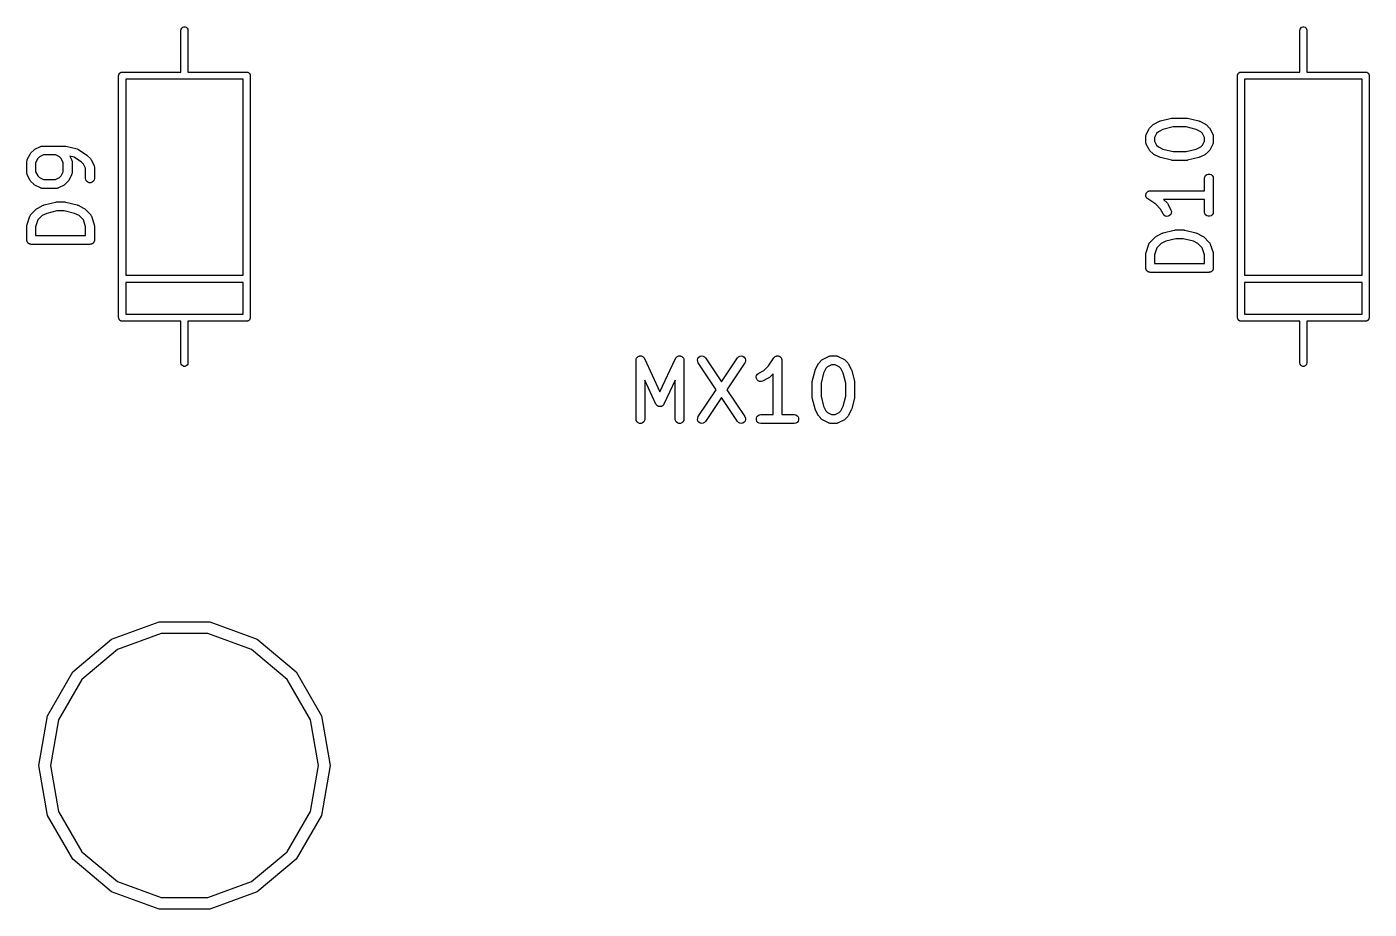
# Model space of a CAD drawing. Extents: x 35 to 250, y -99 to -35.
# Drawn here: x 197.34 to 220.19, y -50.07 to -35.05 of the extents above; entities that cross this region are included whole.
import ezdxf

# ---------------------------------------------------------------- set-up
doc = ezdxf.new("R2010")
doc.units = 0
doc.header["$MEASUREMENT"] = 0
doc.layers.add('BLACK', color=7, linetype='CONTINUOUS')

msp = doc.modelspace()

# ---------------------------------------------------------------- linework, layer by layer
at = {"layer": 'Black'}
for p, q in [((199.965, -35.1112), (199.969, -35.0907)), ((199.965, -35.8212), (199.965, -35.1112)), ((199.969, -35.0907), (199.979, -35.0727)), ((199.979, -35.0727), (199.995, -35.0593)), ((199.995, -35.0593), (200.015, -35.0522)), ((200.015, -35.0522), (200.035, -35.0522)), ((200.035, -35.0522), (200.055, -35.0593)), ((200.055, -35.0593), (200.071, -35.0727)), ((200.071, -35.0727), (200.081, -35.0907)), ((200.081, -35.0907), (200.085, -35.1112)), ((200.085, -35.1112), (200.085, -35.8212)), ((219.015, -35.1112), (219.019, -35.0907)), ((219.015, -35.8212), (219.015, -35.1112)), ((219.019, -35.0907), (219.029, -35.0727)), ((219.029, -35.0727), (219.045, -35.0593)), ((219.045, -35.0593), (219.065, -35.0522)), ((219.065, -35.0522), (219.085, -35.0522)), ((219.085, -35.0522), (219.105, -35.0593)), ((219.105, -35.0593), (219.121, -35.0727)), ((219.121, -35.0727), (219.131, -35.0907)), ((219.131, -35.0907), (219.135, -35.1112)), ((219.135, -35.1112), (219.135, -35.8212)), ((198.905, -35.8813), (198.906, -35.8761)), ((198.906, -35.8708), (198.908, -35.8659)), ((198.906, -35.8761), (198.906, -35.8708)), ((198.908, -35.8659), (198.909, -35.8607)), ((198.909, -35.8607), (198.911, -35.8562)), ((198.911, -35.8562), (198.913, -35.8513)), ((198.913, -35.8513), (198.916, -35.8472)), ((198.916, -35.8472), (198.919, -35.8427)), ((198.919, -35.8427), (198.923, -35.8393)), ((198.923, -35.8393), (198.926, -35.8353)), ((198.926, -35.8353), (198.931, -35.8327)), ((198.931, -35.8327), (198.935, -35.8293)), ((198.935, -35.8293), (198.94, -35.8275)), ((198.94, -35.8275), (198.944, -35.8249)), ((198.944, -35.8249), (198.95, -35.824)), ((198.95, -35.824), (198.955, -35.8222)), ((198.955, -35.8222), (198.96, -35.8222)), ((198.96, -35.8222), (198.965, -35.8212)), ((198.965, -35.8212), (199.965, -35.8212)), ((200.085, -35.8212), (201.085, -35.8212)), ((201.085, -35.8212), (201.09, -35.8222)), ((201.09, -35.8222), (201.095, -35.8222)), ((201.095, -35.8222), (201.1, -35.824)), ((201.1, -35.824), (201.106, -35.8249)), ((201.106, -35.8249), (201.11, -35.8275)), ((201.11, -35.8275), (201.115, -35.8293)), ((201.115, -35.8293), (201.119, -35.8327)), ((201.119, -35.8327), (201.124, -35.8353)), ((201.124, -35.8353), (201.127, -35.8393)), ((201.127, -35.8393), (201.131, -35.8427)), ((201.131, -35.8427), (201.134, -35.8472)), ((201.134, -35.8472), (201.137, -35.8513)), ((201.137, -35.8513), (201.139, -35.8562)), ((201.139, -35.8562), (201.141, -35.8607)), ((201.141, -35.8607), (201.142, -35.8659)), ((201.142, -35.8659), (201.144, -35.8708)), ((201.144, -35.8708), (201.144, -35.8761)), ((201.144, -35.8761), (201.145, -35.8813)), ((217.955, -35.8813), (217.956, -35.8761)), ((217.956, -35.8708), (217.958, -35.8659)), ((217.956, -35.8761), (217.956, -35.8708)), ((217.958, -35.8659), (217.959, -35.8607)), ((217.959, -35.8607), (217.961, -35.8562)), ((217.961, -35.8562), (217.963, -35.8513)), ((217.963, -35.8513), (217.966, -35.8472)), ((217.966, -35.8472), (217.969, -35.8427)), ((217.969, -35.8427), (217.973, -35.8393)), ((217.973, -35.8393), (217.976, -35.8353)), ((217.976, -35.8353), (217.981, -35.8327)), ((217.981, -35.8327), (217.985, -35.8293)), ((217.985, -35.8293), (217.99, -35.8275)), ((217.99, -35.8275), (217.994, -35.8249)), ((217.994, -35.8249), (218, -35.824)), ((218, -35.824), (218.005, -35.8222)), ((218.005, -35.8222), (218.01, -35.8222)), ((218.01, -35.8222), (218.015, -35.8212)), ((218.015, -35.8212), (219.015, -35.8212)), ((219.135, -35.8212), (220.135, -35.8212)), ((220.135, -35.8212), (220.14, -35.8222)), ((220.14, -35.8222), (220.145, -35.8222)), ((220.145, -35.8222), (220.15, -35.824)), ((220.15, -35.824), (220.156, -35.8249)), ((220.156, -35.8249), (220.16, -35.8275)), ((220.16, -35.8275), (220.165, -35.8293)), ((220.165, -35.8293), (220.169, -35.8327)), ((220.169, -35.8327), (220.174, -35.8353)), ((220.174, -35.8353), (220.177, -35.8393)), ((220.177, -35.8393), (220.181, -35.8427)), ((220.181, -35.8427), (220.184, -35.8472)), ((220.184, -35.8472), (220.187, -35.8513)), ((220.187, -35.8513), (220.189, -35.8562)), ((220.189, -35.8562), (220.191, -35.8607)), ((220.191, -35.8607), (220.192, -35.8659)), ((220.192, -35.8659), (220.194, -35.8708)), ((220.194, -35.8708), (220.194, -35.8761)), ((220.194, -35.8761), (220.195, -35.8813)), ((198.905, -40.0012), (198.905, -35.8813)), ((199.025, -35.9412), (199.025, -39.2812)), ((201.025, -35.9412), (199.025, -35.9412)), ((201.025, -39.2812), (201.025, -35.9412)), ((201.145, -35.8813), (201.145, -40.0012)), ((217.955, -40.0012), (217.955, -35.8813)), ((218.075, -35.9412), (218.075, -39.2812)), ((220.075, -35.9412), (218.075, -35.9412)), ((220.075, -39.2812), (220.075, -35.9412)), ((220.195, -35.8813), (220.195, -40.0012)), ((216.4, -36.8839), (216.448, -36.7887)), ((216.448, -36.7887), (216.455, -36.779)), ((216.455, -36.779), (216.462, -36.7692)), ((216.462, -36.7692), (216.51, -36.7216)), ((216.51, -36.7216), (216.519, -36.7147)), ((216.519, -36.7147), (216.529, -36.7075)), ((216.529, -36.7075), (216.624, -36.6599)), ((216.624, -36.6599), (216.632, -36.6575)), ((216.632, -36.6575), (216.64, -36.6542)), ((216.64, -36.6542), (216.83, -36.6066)), ((216.858, -36.7543), (216.684, -36.7977)), ((216.83, -36.6066), (216.839, -36.6059)), ((216.839, -36.6059), (216.848, -36.6043)), ((216.848, -36.6043), (217.086, -36.6043)), ((217.077, -36.7543), (216.858, -36.7543)), ((217.251, -36.7977), (217.077, -36.7543)), ((217.086, -36.6043), (217.095, -36.6059)), ((217.095, -36.6059), (217.105, -36.6066)), ((217.105, -36.6066), (217.295, -36.6542)), ((217.295, -36.6542), (217.303, -36.6575)), ((217.303, -36.6575), (217.31, -36.6599)), ((217.31, -36.6599), (217.406, -36.7075)), ((217.406, -36.7075), (217.415, -36.7147)), ((217.415, -36.7147), (217.425, -36.7216)), ((217.425, -36.7216), (217.473, -36.7692)), ((217.473, -36.7692), (217.48, -36.779)), ((217.48, -36.779), (217.487, -36.7887)), ((217.487, -36.7887), (217.534, -36.8839)), ((216.392, -36.9174), (216.393, -36.9132)), ((216.392, -37.0127), (216.392, -36.9174)), ((216.393, -37.0169), (216.392, -37.0127)), ((216.393, -36.9089), (216.395, -36.9004)), ((216.393, -36.9132), (216.393, -36.9089)), ((216.393, -37.0213), (216.393, -37.0169)), ((216.395, -37.0297), (216.393, -37.0213)), ((216.395, -36.9004), (216.397, -36.8918)), ((216.397, -36.8918), (216.399, -36.888)), ((216.399, -36.888), (216.4, -36.8839)), ((216.577, -36.8666), (216.542, -36.9351)), ((216.542, -36.9351), (216.542, -36.995)), ((216.542, -36.995), (216.577, -37.0635)), ((216.607, -36.8362), (216.577, -36.8666)), ((216.684, -36.7977), (216.607, -36.8362)), ((217.328, -36.8362), (217.251, -36.7977)), ((217.358, -36.8666), (217.328, -36.8362)), ((217.392, -36.9351), (217.358, -36.8666)), ((217.358, -37.0635), (217.392, -36.995)), ((217.392, -36.995), (217.392, -36.9351)), ((217.534, -36.8839), (217.536, -36.888)), ((217.536, -36.888), (217.538, -36.8918)), ((217.538, -36.8918), (217.539, -36.9004)), ((217.539, -36.9004), (217.542, -36.9089)), ((217.542, -37.0213), (217.539, -37.0297)), ((217.542, -36.9089), (217.542, -36.9132)), ((217.542, -36.9132), (217.542, -36.9174)), ((217.542, -36.9174), (217.542, -37.0127)), ((217.542, -37.0127), (217.542, -37.0169)), ((217.542, -37.0169), (217.542, -37.0213)), ((197.35, -37.3125), (197.398, -37.2172)), ((197.398, -37.2172), (197.405, -37.2076)), ((197.405, -37.2076), (197.412, -37.1977)), ((197.412, -37.1977), (197.46, -37.1501)), ((197.46, -37.1501), (197.469, -37.1432)), ((197.469, -37.1432), (197.479, -37.1361)), ((197.479, -37.1361), (197.574, -37.0885)), ((197.626, -37.2305), (197.557, -37.2648)), ((197.574, -37.0885), (197.578, -37.0872)), ((197.578, -37.0872), (197.582, -37.0851)), ((197.582, -37.0851), (197.591, -37.0835)), ((197.591, -37.0835), (197.599, -37.081)), ((197.599, -37.081), (197.604, -37.0813)), ((197.604, -37.0813), (197.608, -37.0805)), ((197.608, -37.0805), (197.989, -37.0805)), ((197.828, -37.2305), (197.626, -37.2305)), ((197.897, -37.2648), (197.828, -37.2305)), ((197.989, -37.0805), (197.998, -37.0821)), ((197.998, -37.0821), (198.007, -37.0828)), ((198.007, -37.0828), (198.197, -37.1304)), ((198.197, -37.1304), (198.209, -37.1356)), ((198.209, -37.1356), (198.221, -37.1407)), ((198.221, -37.1407), (198.364, -37.236)), ((198.364, -37.236), (198.369, -37.2411)), ((198.369, -37.2411), (198.375, -37.2454)), ((198.375, -37.2454), (198.423, -37.293)), ((216.397, -37.0383), (216.395, -37.0297)), ((216.399, -37.0421), (216.397, -37.0383)), ((216.4, -37.0462), (216.399, -37.0421)), ((216.448, -37.1415), (216.4, -37.0462)), ((216.455, -37.1511), (216.448, -37.1415)), ((216.462, -37.1609), (216.455, -37.1511)), ((216.51, -37.2086), (216.462, -37.1609)), ((216.519, -37.2155), (216.51, -37.2086)), ((216.529, -37.2226), (216.519, -37.2155)), ((216.624, -37.2702), (216.529, -37.2226)), ((216.577, -37.0635), (216.607, -37.0939)), ((216.607, -37.0939), (216.684, -37.1324)), ((216.684, -37.1324), (216.858, -37.1758)), ((216.858, -37.1758), (217.077, -37.1758)), ((217.077, -37.1758), (217.251, -37.1324)), ((217.251, -37.1324), (217.328, -37.0939)), ((217.406, -37.2226), (217.31, -37.2702)), ((217.328, -37.0939), (217.358, -37.0635)), ((217.415, -37.2155), (217.406, -37.2226)), ((217.425, -37.2086), (217.415, -37.2155)), ((217.473, -37.1609), (217.425, -37.2086)), ((217.48, -37.1511), (217.473, -37.1609)), ((217.487, -37.1415), (217.48, -37.1511)), ((217.534, -37.0462), (217.487, -37.1415)), ((217.536, -37.0421), (217.534, -37.0462)), ((217.538, -37.0383), (217.536, -37.0421)), ((217.539, -37.0297), (217.538, -37.0383)), ((197.342, -37.346), (197.343, -37.3418)), ((197.342, -37.5365), (197.342, -37.346)), ((197.343, -37.3374), (197.345, -37.329)), ((197.343, -37.3418), (197.343, -37.3374)), ((197.345, -37.329), (197.347, -37.3204)), ((197.347, -37.3204), (197.349, -37.3166)), ((197.349, -37.3166), (197.35, -37.3125)), ((197.527, -37.2952), (197.492, -37.3637)), ((197.492, -37.3637), (197.492, -37.5188)), ((197.557, -37.2648), (197.527, -37.2952)), ((197.927, -37.2952), (197.897, -37.2648)), ((197.961, -37.3637), (197.927, -37.2952)), ((197.961, -37.5188), (197.961, -37.3637)), ((198.148, -37.2728), (198.074, -37.2542)), ((198.074, -37.2542), (198.104, -37.3125)), ((198.104, -37.3125), (198.105, -37.3166)), ((198.105, -37.3166), (198.107, -37.3204)), ((198.107, -37.3204), (198.108, -37.329)), ((198.108, -37.329), (198.111, -37.3374)), ((198.111, -37.3374), (198.111, -37.3418)), ((198.111, -37.3418), (198.111, -37.346)), ((198.111, -37.346), (198.111, -37.5365)), ((198.274, -37.3567), (198.148, -37.2728)), ((198.308, -37.3904), (198.274, -37.3567)), ((198.342, -37.459), (198.308, -37.3904)), ((198.342, -37.6317), (198.342, -37.459)), ((198.423, -37.293), (198.43, -37.3028)), ((198.43, -37.3028), (198.437, -37.3125)), ((198.437, -37.3125), (198.484, -37.4077)), ((198.484, -37.4077), (198.486, -37.4119)), ((198.486, -37.4119), (198.488, -37.4156)), ((198.488, -37.4156), (198.489, -37.4243)), ((198.489, -37.4243), (198.492, -37.4327)), ((198.492, -37.4327), (198.492, -37.437)), ((198.492, -37.437), (198.492, -37.4412)), ((198.492, -37.4412), (198.492, -37.6317)), ((216.632, -37.2726), (216.624, -37.2702)), ((216.64, -37.2759), (216.632, -37.2726)), ((216.83, -37.3235), (216.64, -37.2759)), ((216.839, -37.3242), (216.83, -37.3235)), ((216.848, -37.3258), (216.839, -37.3242)), ((217.086, -37.3258), (216.848, -37.3258)), ((217.095, -37.3242), (217.086, -37.3258)), ((217.105, -37.3235), (217.095, -37.3242)), ((217.295, -37.2759), (217.105, -37.3235)), ((217.303, -37.2726), (217.295, -37.2759)), ((217.31, -37.2702), (217.303, -37.2726)), ((197.343, -37.5407), (197.342, -37.5365)), ((197.343, -37.5451), (197.343, -37.5407)), ((197.345, -37.5535), (197.343, -37.5451)), ((197.347, -37.5621), (197.345, -37.5535)), ((197.349, -37.5659), (197.347, -37.5621)), ((197.35, -37.57), (197.349, -37.5659)), ((197.398, -37.6653), (197.35, -37.57)), ((197.405, -37.6749), (197.398, -37.6653)), ((197.412, -37.6848), (197.405, -37.6749)), ((197.46, -37.7324), (197.412, -37.6848)), ((197.492, -37.5188), (197.527, -37.5873)), ((197.527, -37.5873), (197.557, -37.6177)), ((197.557, -37.6177), (197.626, -37.652)), ((197.626, -37.652), (197.828, -37.652)), ((197.828, -37.652), (197.897, -37.6177)), ((197.897, -37.6177), (197.927, -37.5873)), ((197.927, -37.5873), (197.961, -37.5188)), ((198.042, -37.6848), (197.994, -37.7324)), ((198.049, -37.6749), (198.042, -37.6848)), ((198.056, -37.6653), (198.049, -37.6749)), ((198.104, -37.57), (198.056, -37.6653)), ((198.105, -37.5659), (198.104, -37.57)), ((198.107, -37.5621), (198.105, -37.5659)), ((198.108, -37.5535), (198.107, -37.5621)), ((198.111, -37.5451), (198.108, -37.5535)), ((198.111, -37.5365), (198.111, -37.5407)), ((198.111, -37.5407), (198.111, -37.5451)), ((198.347, -37.6574), (198.342, -37.6317)), ((198.36, -37.6799), (198.347, -37.6574)), ((198.38, -37.6967), (198.36, -37.6799)), ((198.404, -37.7056), (198.38, -37.6967)), ((198.43, -37.7056), (198.404, -37.7056)), ((198.455, -37.6967), (198.43, -37.7056)), ((198.475, -37.6799), (198.455, -37.6967)), ((198.488, -37.6574), (198.475, -37.6799)), ((198.492, -37.6317), (198.488, -37.6574)), ((217.392, -37.6317), (217.397, -37.6061)), ((217.392, -37.8424), (217.392, -37.6317)), ((217.397, -37.6061), (217.41, -37.5835)), ((217.41, -37.5835), (217.43, -37.5668)), ((217.43, -37.5668), (217.454, -37.5579)), ((217.454, -37.5579), (217.48, -37.5579)), ((217.48, -37.5579), (217.505, -37.5668)), ((217.505, -37.5668), (217.525, -37.5835)), ((217.525, -37.5835), (217.538, -37.6061)), ((217.538, -37.6061), (217.542, -37.6317)), ((217.542, -37.6317), (217.542, -38.2032)), ((197.469, -37.7393), (197.46, -37.7324)), ((197.479, -37.7464), (197.469, -37.7393)), ((197.574, -37.794), (197.479, -37.7464)), ((197.578, -37.7953), (197.574, -37.794)), ((197.582, -37.7974), (197.578, -37.7953)), ((197.591, -37.799), (197.582, -37.7974)), ((197.599, -37.8015), (197.591, -37.799)), ((197.604, -37.8012), (197.599, -37.8015)), ((197.608, -37.802), (197.604, -37.8012)), ((197.846, -37.802), (197.608, -37.802)), ((197.85, -37.8012), (197.846, -37.802)), ((197.855, -37.8015), (197.85, -37.8012)), ((197.863, -37.799), (197.855, -37.8015)), ((197.872, -37.7974), (197.863, -37.799)), ((197.875, -37.7953), (197.872, -37.7974)), ((197.879, -37.794), (197.875, -37.7953)), ((197.975, -37.7464), (197.879, -37.794)), ((197.984, -37.7393), (197.975, -37.7464)), ((197.994, -37.7324), (197.984, -37.7393)), ((216.393, -37.9126), (216.394, -37.9086)), ((216.394, -37.9215), (216.393, -37.9126)), ((216.394, -37.9044), (216.397, -37.896)), ((216.394, -37.9086), (216.394, -37.9044)), ((216.394, -37.9305), (216.394, -37.9215)), ((216.395, -37.9344), (216.394, -37.9305)), ((216.395, -37.9385), (216.395, -37.9344)), ((216.397, -37.896), (216.399, -37.8873)), ((216.399, -37.8873), (216.401, -37.8838)), ((216.401, -37.8838), (216.402, -37.8799)), ((216.402, -37.8799), (216.408, -37.8731)), ((216.408, -37.8731), (216.413, -37.8656)), ((216.413, -37.8656), (216.417, -37.8632)), ((216.417, -37.8632), (216.419, -37.86)), ((216.419, -37.86), (216.427, -37.8555)), ((216.427, -37.8555), (216.434, -37.8502)), ((216.434, -37.8502), (216.438, -37.849)), ((216.438, -37.849), (216.442, -37.847)), ((216.442, -37.847), (216.451, -37.8454)), ((216.451, -37.8454), (216.459, -37.8429)), ((216.459, -37.8429), (216.463, -37.8432)), ((216.463, -37.8432), (216.467, -37.8424)), ((216.467, -37.8424), (217.392, -37.8424)), ((197.412, -38.2454), (197.507, -38.1501)), ((197.507, -38.1501), (197.517, -38.1432)), ((197.517, -38.1432), (197.527, -38.1361)), ((197.527, -38.1361), (197.622, -38.0885)), ((197.622, -38.0885), (197.63, -38.0861)), ((197.63, -38.0861), (197.637, -38.0828)), ((197.637, -38.0828), (197.828, -38.0352)), ((197.828, -38.0352), (197.837, -38.0345)), ((197.837, -38.0345), (197.846, -38.0329)), ((197.846, -38.0329), (197.989, -38.0329)), ((197.989, -38.0329), (197.998, -38.0345)), ((197.998, -38.0345), (198.007, -38.0352)), ((198.007, -38.0352), (198.197, -38.0828)), ((198.197, -38.0828), (198.205, -38.0861)), ((198.205, -38.0861), (198.213, -38.0885)), ((198.213, -38.0885), (198.308, -38.1361)), ((198.308, -38.1361), (198.318, -38.1432)), ((198.318, -38.1432), (198.328, -38.1501)), ((198.328, -38.1501), (198.423, -38.2454)), ((216.399, -37.9465), (216.395, -37.9385)), ((216.402, -37.9549), (216.399, -37.9465)), ((216.405, -37.9581), (216.402, -37.9549)), ((216.407, -37.9619), (216.405, -37.9581)), ((216.413, -37.968), (216.407, -37.9619)), ((216.419, -37.9749), (216.413, -37.968)), ((216.423, -37.977), (216.419, -37.9749)), ((216.426, -37.9798), (216.423, -37.977)), ((216.562, -38.071), (216.426, -37.9798)), ((216.644, -38.1523), (216.562, -38.071)), ((216.686, -38.2367), (216.644, -38.1523)), ((217.392, -37.9924), (216.696, -37.9924)), ((216.696, -37.9924), (216.759, -38.0549)), ((216.759, -38.0549), (216.765, -38.0647)), ((216.765, -38.0647), (216.773, -38.0744)), ((216.773, -38.0744), (216.82, -38.1696)), ((217.392, -38.2032), (217.392, -37.9924)), ((197.346, -38.4175), (197.394, -38.2747)), ((197.394, -38.2747), (197.396, -38.2709)), ((197.396, -38.2709), (197.397, -38.2667)), ((197.397, -38.2667), (197.402, -38.2595)), ((197.402, -38.2595), (197.406, -38.2518)), ((197.406, -38.2518), (197.409, -38.2489)), ((197.409, -38.2489), (197.412, -38.2454)), ((197.531, -38.3389), (197.492, -38.4534)), ((197.605, -38.2648), (197.531, -38.3389)), ((197.682, -38.2263), (197.605, -38.2648)), ((197.855, -38.1829), (197.682, -38.2263)), ((197.98, -38.1829), (197.855, -38.1829)), ((198.153, -38.2263), (197.98, -38.1829)), ((198.23, -38.2648), (198.153, -38.2263)), ((198.304, -38.3389), (198.23, -38.2648)), ((198.342, -38.4534), (198.304, -38.3389)), ((198.423, -38.2454), (198.425, -38.2489)), ((198.425, -38.2489), (198.429, -38.2518)), ((198.429, -38.2518), (198.433, -38.2595)), ((198.433, -38.2595), (198.438, -38.2667)), ((198.438, -38.2667), (198.439, -38.2709)), ((198.439, -38.2709), (198.441, -38.2747)), ((198.441, -38.2747), (198.489, -38.4175)), ((216.702, -38.2576), (216.686, -38.2367)), ((216.723, -38.272), (216.702, -38.2576)), ((216.749, -38.278), (216.723, -38.272)), ((216.774, -38.275), (216.749, -38.278)), ((216.798, -38.2634), (216.774, -38.275)), ((216.816, -38.2445), (216.798, -38.2634)), ((216.826, -38.2206), (216.816, -38.2445)), ((216.82, -38.1696), (216.828, -38.1946)), ((216.828, -38.1946), (216.826, -38.2206)), ((217.397, -38.2288), (217.392, -38.2032)), ((217.41, -38.2514), (217.397, -38.2288)), ((217.43, -38.2681), (217.41, -38.2514)), ((217.454, -38.277), (217.43, -38.2681)), ((217.48, -38.277), (217.454, -38.277)), ((217.505, -38.2681), (217.48, -38.277)), ((217.525, -38.2514), (217.505, -38.2681)), ((217.538, -38.2288), (217.525, -38.2514)), ((217.542, -38.2032), (217.538, -38.2288)), ((197.342, -38.4412), (197.344, -38.4294)), ((197.342, -38.6793), (197.342, -38.4412)), ((197.344, -38.4294), (197.346, -38.4175)), ((197.492, -38.4534), (197.492, -38.6043)), ((197.492, -38.6043), (198.342, -38.6043)), ((198.342, -38.6043), (198.342, -38.4534)), ((198.489, -38.4175), (198.49, -38.4294)), ((198.49, -38.4294), (198.492, -38.4412)), ((198.492, -38.4412), (198.492, -38.6793)), ((216.557, -38.6263), (216.567, -38.6194)), ((216.567, -38.6194), (216.577, -38.6123)), ((216.577, -38.6123), (216.672, -38.5646)), ((216.672, -38.5646), (216.68, -38.5623)), ((216.68, -38.5623), (216.687, -38.559)), ((216.687, -38.559), (216.878, -38.5113)), ((216.878, -38.5113), (216.887, -38.5107)), ((216.887, -38.5107), (216.896, -38.5091)), ((216.896, -38.5091), (217.039, -38.5091)), ((217.039, -38.5091), (217.048, -38.5107)), ((217.048, -38.5107), (217.057, -38.5113)), ((217.057, -38.5113), (217.247, -38.559)), ((217.247, -38.559), (217.255, -38.5623)), ((217.255, -38.5623), (217.263, -38.5646)), ((217.263, -38.5646), (217.358, -38.6123)), ((217.358, -38.6123), (217.368, -38.6194)), ((217.368, -38.6194), (217.378, -38.6263)), ((197.344, -38.6858), (197.342, -38.6793)), ((197.344, -38.6924), (197.344, -38.6858)), ((197.346, -38.6985), (197.344, -38.6924)), ((197.347, -38.705), (197.346, -38.6985)), ((197.35, -38.7107), (197.347, -38.705)), ((197.352, -38.7168), (197.35, -38.7107)), ((197.357, -38.7219), (197.352, -38.7168)), ((197.36, -38.7276), (197.357, -38.7219)), ((197.365, -38.7318), (197.36, -38.7276)), ((197.369, -38.7368), (197.365, -38.7318)), ((197.375, -38.7401), (197.369, -38.7368)), ((197.38, -38.7443), (197.375, -38.7401)), ((197.386, -38.7465), (197.38, -38.7443)), ((197.392, -38.7498), (197.386, -38.7465)), ((197.398, -38.751), (197.392, -38.7498)), ((197.404, -38.7532), (197.398, -38.751)), ((197.411, -38.7532), (197.404, -38.7532)), ((197.417, -38.7543), (197.411, -38.7532)), ((198.417, -38.7543), (197.417, -38.7543)), ((198.424, -38.7532), (198.417, -38.7543)), ((198.43, -38.7532), (198.424, -38.7532)), ((198.437, -38.751), (198.43, -38.7532)), ((198.443, -38.7498), (198.437, -38.751)), ((198.449, -38.7465), (198.443, -38.7498)), ((198.455, -38.7443), (198.449, -38.7465)), ((198.46, -38.7401), (198.455, -38.7443)), ((198.466, -38.7368), (198.46, -38.7401)), ((198.47, -38.7318), (198.466, -38.7368)), ((198.475, -38.7276), (198.47, -38.7318)), ((198.478, -38.7219), (198.475, -38.7276)), ((198.482, -38.7168), (198.478, -38.7219)), ((198.485, -38.7107), (198.482, -38.7168)), ((198.488, -38.705), (198.485, -38.7107)), ((198.489, -38.6985), (198.488, -38.705)), ((198.491, -38.6924), (198.489, -38.6985)), ((198.492, -38.6793), (198.491, -38.6858)), ((198.491, -38.6858), (198.491, -38.6924)), ((216.396, -38.8937), (216.444, -38.7509)), ((216.444, -38.7509), (216.446, -38.7471)), ((216.446, -38.7471), (216.447, -38.7429)), ((216.447, -38.7429), (216.452, -38.7357)), ((216.452, -38.7357), (216.456, -38.728)), ((216.456, -38.728), (216.459, -38.7251)), ((216.459, -38.7251), (216.462, -38.7216)), ((216.462, -38.7216), (216.557, -38.6263)), ((216.581, -38.8151), (216.542, -38.9296)), ((216.655, -38.741), (216.581, -38.8151)), ((216.732, -38.7025), (216.655, -38.741)), ((216.905, -38.6591), (216.732, -38.7025)), ((217.03, -38.6591), (216.905, -38.6591)), ((217.203, -38.7025), (217.03, -38.6591)), ((217.28, -38.741), (217.203, -38.7025)), ((217.354, -38.8151), (217.28, -38.741)), ((217.392, -38.9296), (217.354, -38.8151)), ((217.378, -38.6263), (217.473, -38.7216)), ((217.473, -38.7216), (217.475, -38.7251)), ((217.475, -38.7251), (217.479, -38.728)), ((217.479, -38.728), (217.483, -38.7357)), ((217.483, -38.7357), (217.488, -38.7429)), ((217.488, -38.7429), (217.489, -38.7471)), ((217.489, -38.7471), (217.491, -38.7509)), ((217.491, -38.7509), (217.539, -38.8937)), ((216.392, -38.9174), (216.394, -38.9056)), ((216.392, -39.1555), (216.392, -38.9174)), ((216.394, -38.9056), (216.396, -38.8937)), ((216.542, -38.9296), (216.542, -39.0805)), ((217.392, -39.0805), (217.392, -38.9296)), ((217.539, -38.8937), (217.54, -38.9056)), ((217.54, -38.9056), (217.542, -38.9174)), ((217.542, -38.9174), (217.542, -39.1555)), ((199.025, -39.2812), (201.025, -39.2812)), ((216.394, -39.162), (216.392, -39.1555)), ((216.394, -39.1686), (216.394, -39.162)), ((216.396, -39.1747), (216.394, -39.1686)), ((216.397, -39.1812), (216.396, -39.1747)), ((216.4, -39.1869), (216.397, -39.1812)), ((216.402, -39.193), (216.4, -39.1869)), ((216.407, -39.1981), (216.402, -39.193)), ((216.41, -39.2037), (216.407, -39.1981)), ((216.415, -39.208), (216.41, -39.2037)), ((216.419, -39.213), (216.415, -39.208)), ((216.425, -39.2163), (216.419, -39.213)), ((216.43, -39.2205), (216.425, -39.2163)), ((216.436, -39.2227), (216.43, -39.2205)), ((216.442, -39.226), (216.436, -39.2227)), ((216.448, -39.2272), (216.442, -39.226)), ((216.454, -39.2294), (216.448, -39.2272)), ((216.461, -39.2294), (216.454, -39.2294)), ((216.467, -39.2305), (216.461, -39.2294)), ((217.467, -39.2305), (216.467, -39.2305)), ((216.542, -39.0805), (217.392, -39.0805)), ((217.474, -39.2294), (217.467, -39.2305)), ((217.48, -39.2294), (217.474, -39.2294)), ((217.487, -39.2272), (217.48, -39.2294)), ((217.493, -39.226), (217.487, -39.2272)), ((217.499, -39.2227), (217.493, -39.226)), ((217.505, -39.2205), (217.499, -39.2227)), ((217.51, -39.2163), (217.505, -39.2205)), ((217.516, -39.213), (217.51, -39.2163)), ((217.52, -39.208), (217.516, -39.213)), ((217.525, -39.2037), (217.52, -39.208)), ((217.528, -39.1981), (217.525, -39.2037)), ((217.532, -39.193), (217.528, -39.1981)), ((217.535, -39.1869), (217.532, -39.193)), ((217.538, -39.1812), (217.535, -39.1869)), ((217.539, -39.1747), (217.538, -39.1812)), ((217.541, -39.1686), (217.539, -39.1747)), ((217.542, -39.1555), (217.541, -39.162)), ((217.541, -39.162), (217.541, -39.1686)), ((218.075, -39.2812), (220.075, -39.2812)), ((199.025, -39.4012), (199.025, -39.9412)), ((201.025, -39.4012), (199.025, -39.4012)), ((201.025, -39.9412), (201.025, -39.4012)), ((218.075, -39.4012), (218.075, -39.9412)), ((220.075, -39.4012), (218.075, -39.4012)), ((220.075, -39.9412), (220.075, -39.4012)), ((199.025, -39.9412), (201.025, -39.9412)), ((218.075, -39.9412), (220.075, -39.9412)), ((198.906, -40.0064), (198.905, -40.0012)), ((198.906, -40.0117), (198.906, -40.0064)), ((198.908, -40.0166), (198.906, -40.0117)), ((198.909, -40.0218), (198.908, -40.0166)), ((198.911, -40.0263), (198.909, -40.0218)), ((198.913, -40.0312), (198.911, -40.0263)), ((198.916, -40.0353), (198.913, -40.0312)), ((198.919, -40.0398), (198.916, -40.0353)), ((198.923, -40.0432), (198.919, -40.0398)), ((198.926, -40.0472), (198.923, -40.0432)), ((198.931, -40.0498), (198.926, -40.0472)), ((198.935, -40.0532), (198.931, -40.0498)), ((198.94, -40.055), (198.935, -40.0532)), ((198.944, -40.0576), (198.94, -40.055)), ((198.95, -40.0585), (198.944, -40.0576)), ((198.955, -40.0603), (198.95, -40.0585)), ((198.96, -40.0603), (198.955, -40.0603)), ((198.965, -40.0613), (198.96, -40.0603)), ((199.965, -40.0613), (198.965, -40.0613)), ((199.965, -40.7712), (199.965, -40.0613)), ((201.085, -40.0613), (200.085, -40.0613)), ((200.085, -40.0613), (200.085, -40.7712)), ((201.09, -40.0603), (201.085, -40.0613)), ((201.095, -40.0603), (201.09, -40.0603)), ((201.1, -40.0585), (201.095, -40.0603)), ((201.106, -40.0576), (201.1, -40.0585)), ((201.11, -40.055), (201.106, -40.0576)), ((201.115, -40.0532), (201.11, -40.055)), ((201.119, -40.0498), (201.115, -40.0532)), ((201.124, -40.0472), (201.119, -40.0498)), ((201.127, -40.0432), (201.124, -40.0472)), ((201.131, -40.0398), (201.127, -40.0432)), ((201.134, -40.0353), (201.131, -40.0398)), ((201.137, -40.0312), (201.134, -40.0353)), ((201.139, -40.0263), (201.137, -40.0312)), ((201.141, -40.0218), (201.139, -40.0263)), ((201.142, -40.0166), (201.141, -40.0218)), ((201.144, -40.0117), (201.142, -40.0166)), ((201.145, -40.0012), (201.144, -40.0064)), ((201.144, -40.0064), (201.144, -40.0117)), ((217.956, -40.0064), (217.955, -40.0012)), ((217.956, -40.0117), (217.956, -40.0064)), ((217.958, -40.0166), (217.956, -40.0117)), ((217.959, -40.0218), (217.958, -40.0166)), ((217.961, -40.0263), (217.959, -40.0218)), ((217.963, -40.0312), (217.961, -40.0263)), ((217.966, -40.0353), (217.963, -40.0312)), ((217.969, -40.0398), (217.966, -40.0353)), ((217.973, -40.0432), (217.969, -40.0398)), ((217.976, -40.0472), (217.973, -40.0432)), ((217.981, -40.0498), (217.976, -40.0472)), ((217.985, -40.0532), (217.981, -40.0498)), ((217.99, -40.055), (217.985, -40.0532)), ((217.994, -40.0576), (217.99, -40.055)), ((218, -40.0585), (217.994, -40.0576)), ((218.005, -40.0603), (218, -40.0585)), ((218.01, -40.0603), (218.005, -40.0603)), ((218.015, -40.0613), (218.01, -40.0603)), ((219.015, -40.0613), (218.015, -40.0613)), ((219.015, -40.7712), (219.015, -40.0613)), ((220.135, -40.0613), (219.135, -40.0613)), ((219.135, -40.0613), (219.135, -40.7712)), ((220.14, -40.0603), (220.135, -40.0613)), ((220.145, -40.0603), (220.14, -40.0603)), ((220.15, -40.0585), (220.145, -40.0603)), ((220.156, -40.0576), (220.15, -40.0585)), ((220.16, -40.055), (220.156, -40.0576)), ((220.165, -40.0532), (220.16, -40.055)), ((220.169, -40.0498), (220.165, -40.0532)), ((220.174, -40.0472), (220.169, -40.0498)), ((220.177, -40.0432), (220.174, -40.0472)), ((220.181, -40.0398), (220.177, -40.0432)), ((220.184, -40.0353), (220.181, -40.0398)), ((220.187, -40.0312), (220.184, -40.0353)), ((220.189, -40.0263), (220.187, -40.0312)), ((220.191, -40.0218), (220.189, -40.0263)), ((220.192, -40.0166), (220.191, -40.0218)), ((220.194, -40.0117), (220.192, -40.0166)), ((220.195, -40.0012), (220.194, -40.0064)), ((220.194, -40.0064), (220.194, -40.0117)), ((207.731, -40.6792), (207.738, -40.6729)), ((207.738, -40.6729), (207.745, -40.666)), ((207.745, -40.666), (207.748, -40.6646)), ((207.748, -40.6646), (207.751, -40.6624)), ((207.751, -40.6624), (207.76, -40.6591)), ((207.76, -40.6591), (207.769, -40.6549)), ((207.769, -40.6549), (207.772, -40.6547)), ((207.772, -40.6547), (207.775, -40.6535)), ((207.775, -40.6535), (207.785, -40.6535)), ((207.785, -40.6535), (207.795, -40.6527)), ((207.795, -40.6527), (207.798, -40.6535)), ((207.798, -40.6535), (207.801, -40.6535)), ((207.801, -40.6535), (207.81, -40.6569)), ((207.81, -40.6569), (207.82, -40.6594)), ((207.82, -40.6594), (207.822, -40.6613)), ((207.822, -40.6613), (207.826, -40.6624)), ((207.826, -40.6624), (207.833, -40.6687)), ((207.833, -40.6687), (207.841, -40.6743)), ((207.841, -40.6743), (207.843, -40.677)), ((207.843, -40.677), (207.846, -40.6792)), ((208.397, -40.6792), (208.4, -40.677)), ((208.4, -40.677), (208.402, -40.6743)), ((208.402, -40.6743), (208.41, -40.6687)), ((208.41, -40.6687), (208.417, -40.6624)), ((208.417, -40.6624), (208.42, -40.6613)), ((208.42, -40.6613), (208.423, -40.6594)), ((208.423, -40.6594), (208.433, -40.6569)), ((208.433, -40.6569), (208.442, -40.6535)), ((208.442, -40.6535), (208.445, -40.6535)), ((208.445, -40.6535), (208.448, -40.6527)), ((208.448, -40.6527), (208.458, -40.6535)), ((208.458, -40.6535), (208.468, -40.6535)), ((208.468, -40.6535), (208.471, -40.6547)), ((208.471, -40.6547), (208.474, -40.6549)), ((208.474, -40.6549), (208.483, -40.6591)), ((208.483, -40.6591), (208.492, -40.6624)), ((208.492, -40.6624), (208.495, -40.6646)), ((208.495, -40.6646), (208.498, -40.666)), ((208.498, -40.666), (208.505, -40.6729)), ((208.505, -40.6729), (208.512, -40.6792)), ((208.768, -40.6941), (208.784, -40.6731)), ((208.784, -40.6731), (208.806, -40.6587)), ((208.806, -40.6587), (208.831, -40.6525)), ((208.831, -40.6525), (208.857, -40.6554)), ((208.857, -40.6554), (208.88, -40.6669)), ((208.88, -40.6669), (208.898, -40.6858)), ((209.44, -40.6858), (209.458, -40.6669)), ((209.458, -40.6669), (209.481, -40.6554)), ((209.481, -40.6554), (209.507, -40.6525)), ((209.507, -40.6525), (209.533, -40.6587)), ((209.533, -40.6587), (209.554, -40.6731)), ((209.554, -40.6731), (209.57, -40.6941)), ((210.064, -40.6792), (210.071, -40.6734)), ((210.071, -40.6734), (210.077, -40.6669)), ((210.077, -40.6669), (210.081, -40.6651)), ((210.081, -40.6651), (210.084, -40.6624)), ((210.084, -40.6624), (210.092, -40.6594)), ((210.092, -40.6594), (210.1, -40.6554)), ((210.1, -40.6554), (210.104, -40.6549)), ((210.104, -40.6549), (210.108, -40.6535)), ((210.108, -40.6535), (210.117, -40.6535)), ((210.117, -40.6535), (210.126, -40.6525)), ((210.126, -40.6525), (210.13, -40.6535)), ((210.13, -40.6535), (210.134, -40.6535)), ((210.134, -40.6535), (210.143, -40.6566)), ((210.143, -40.6566), (210.152, -40.6587)), ((210.152, -40.6587), (210.155, -40.661)), ((210.155, -40.661), (210.159, -40.6624)), ((210.159, -40.6624), (210.166, -40.6682)), ((210.166, -40.6682), (210.173, -40.6731)), ((210.173, -40.6731), (210.176, -40.6765)), ((210.176, -40.6765), (210.179, -40.6792)), ((210.897, -40.7079), (210.993, -40.6603)), ((210.993, -40.6603), (210.997, -40.6591)), ((210.997, -40.6591), (211.001, -40.6569)), ((211.001, -40.6569), (211.009, -40.6554)), ((211.009, -40.6554), (211.018, -40.6529)), ((211.018, -40.6529), (211.022, -40.6531)), ((211.022, -40.6531), (211.026, -40.6524)), ((211.026, -40.6524), (211.121, -40.6524)), ((211.121, -40.6524), (211.126, -40.6531)), ((211.126, -40.6531), (211.13, -40.6529)), ((211.13, -40.6529), (211.138, -40.6554)), ((211.138, -40.6554), (211.147, -40.6569)), ((211.147, -40.6569), (211.151, -40.6591)), ((211.151, -40.6591), (211.155, -40.6603)), ((211.155, -40.6603), (211.25, -40.7079)), ((199.969, -40.7918), (199.965, -40.7712)), ((199.979, -40.8098), (199.969, -40.7918)), ((199.995, -40.8232), (199.979, -40.8098)), ((200.015, -40.8303), (199.995, -40.8232)), ((200.035, -40.8303), (200.015, -40.8303)), ((200.055, -40.8232), (200.035, -40.8303)), ((200.071, -40.8098), (200.055, -40.8232)), ((200.081, -40.7918), (200.071, -40.8098)), ((200.085, -40.7712), (200.081, -40.7918)), ((207.713, -40.7274), (207.715, -40.7177)), ((207.713, -41.7274), (207.713, -40.7274)), ((207.715, -40.7177), (207.716, -40.708)), ((207.716, -40.708), (207.717, -40.705)), ((207.717, -40.705), (207.718, -40.7017)), ((207.718, -40.7017), (207.723, -40.6933)), ((207.723, -40.6933), (207.727, -40.6844)), ((207.727, -40.6844), (207.729, -40.682)), ((207.729, -40.682), (207.731, -40.6792)), ((207.846, -40.6792), (207.85, -40.6876)), ((207.85, -40.6876), (207.856, -40.6957)), ((207.856, -40.6957), (208.121, -41.2643)), ((208.121, -41.2643), (208.387, -40.6957)), ((208.387, -40.6957), (208.392, -40.6876)), ((208.392, -40.6876), (208.397, -40.6792)), ((208.512, -40.6792), (208.514, -40.682)), ((208.514, -40.682), (208.516, -40.6844)), ((208.516, -40.6844), (208.52, -40.6933)), ((208.52, -40.6933), (208.525, -40.7017)), ((208.525, -40.7017), (208.526, -40.705)), ((208.526, -40.705), (208.527, -40.708)), ((208.527, -40.708), (208.528, -40.7177)), ((208.528, -40.7177), (208.53, -40.7274)), ((208.53, -40.7274), (208.53, -41.7274)), ((208.761, -40.7191), (208.768, -40.6941)), ((208.763, -40.7451), (208.761, -40.7191)), ((208.773, -40.769), (208.763, -40.7451)), ((209.079, -41.2274), (208.773, -40.769)), ((208.898, -40.6858), (209.169, -41.0922)), ((209.169, -41.0922), (209.44, -40.6858)), ((209.565, -40.769), (209.259, -41.2274)), ((209.575, -40.7451), (209.565, -40.769)), ((209.57, -40.6941), (209.577, -40.7191)), ((209.577, -40.7191), (209.575, -40.7451)), ((209.802, -40.946), (209.887, -40.9038)), ((209.887, -40.9038), (209.968, -40.8225)), ((209.968, -40.8225), (210.059, -40.6858)), ((210.059, -40.6858), (210.062, -40.6828)), ((210.062, -40.6828), (210.064, -40.6792)), ((210.179, -40.6792), (210.183, -40.6869)), ((210.183, -40.6869), (210.189, -40.6941)), ((210.189, -40.6941), (210.19, -40.6981)), ((210.19, -40.6981), (210.192, -40.7017)), ((210.192, -40.7017), (210.193, -40.7105)), ((210.193, -40.7105), (210.196, -40.7191)), ((210.196, -40.7191), (210.196, -40.7233)), ((210.196, -40.7233), (210.196, -40.7274)), ((210.196, -40.7274), (210.196, -41.6524)), ((210.715, -41.0901), (210.763, -40.8997)), ((210.763, -40.8997), (210.766, -40.8922)), ((210.766, -40.8922), (210.769, -40.8843)), ((210.769, -40.8843), (210.816, -40.7891)), ((210.816, -40.7891), (210.823, -40.7794)), ((210.823, -40.7794), (210.83, -40.7696)), ((210.83, -40.7696), (210.878, -40.722)), ((210.878, -40.722), (210.888, -40.7151)), ((210.888, -40.7151), (210.897, -40.7079)), ((210.945, -40.867), (210.906, -40.944)), ((210.975, -40.8366), (210.945, -40.867)), ((211.044, -40.8024), (210.975, -40.8366)), ((211.104, -40.8024), (211.044, -40.8024)), ((211.172, -40.8366), (211.104, -40.8024)), ((211.203, -40.867), (211.172, -40.8366)), ((211.241, -40.944), (211.203, -40.867)), ((211.25, -40.7079), (211.26, -40.7151)), ((211.26, -40.7151), (211.27, -40.722)), ((211.27, -40.722), (211.317, -40.7696)), ((211.317, -40.7696), (211.324, -40.7794)), ((211.324, -40.7794), (211.331, -40.7891)), ((211.331, -40.7891), (211.379, -40.8843)), ((211.379, -40.8843), (211.381, -40.8922)), ((211.381, -40.8922), (211.385, -40.8997)), ((211.385, -40.8997), (211.432, -41.0901)), ((219.019, -40.7918), (219.015, -40.7712)), ((219.029, -40.8098), (219.019, -40.7918)), ((219.045, -40.8232), (219.029, -40.8098)), ((219.065, -40.8303), (219.045, -40.8232)), ((219.085, -40.8303), (219.065, -40.8303)), ((219.105, -40.8232), (219.085, -40.8303)), ((219.121, -40.8098), (219.105, -40.8232)), ((219.131, -40.7918), (219.121, -40.8098)), ((219.135, -40.7712), (219.131, -40.7918)), ((208.053, -41.4734), (207.863, -41.0654)), ((207.863, -41.0654), (207.863, -41.7274)), ((208.38, -41.0654), (208.189, -41.4734)), ((208.38, -41.7274), (208.38, -41.0654)), ((209.761, -41.0086), (209.767, -40.9833)), ((209.764, -41.0345), (209.761, -41.0086)), ((209.775, -41.0578), (209.764, -41.0345)), ((209.767, -40.9833), (209.781, -40.9615)), ((209.794, -41.0757), (209.775, -41.0578)), ((209.781, -40.9615), (209.802, -40.946)), ((209.818, -41.086), (209.794, -41.0757)), ((209.844, -41.0876), (209.818, -41.086)), ((209.869, -41.0802), (209.844, -41.0876)), ((209.964, -41.0326), (209.869, -41.0802)), ((209.974, -41.0254), (209.964, -41.0326)), ((209.984, -41.0185), (209.974, -41.0254)), ((210.046, -40.9561), (209.984, -41.0185)), ((210.046, -41.6524), (210.046, -40.9561)), ((210.713, -41.1083), (210.715, -41.0993)), ((210.713, -41.3464), (210.713, -41.1083)), ((210.715, -41.0993), (210.715, -41.0901)), ((210.906, -40.944), (210.863, -41.1176)), ((210.863, -41.1176), (210.863, -41.3372)), ((211.285, -41.1176), (211.241, -40.944)), ((211.285, -41.3372), (211.285, -41.1176)), ((211.432, -41.0901), (211.433, -41.0993)), ((211.433, -41.0993), (211.435, -41.1083)), ((211.435, -41.1083), (211.435, -41.3464)), ((208.773, -41.6858), (209.079, -41.2274)), ((209.169, -41.3626), (208.898, -41.769)), ((209.44, -41.769), (209.169, -41.3626)), ((209.259, -41.2274), (209.565, -41.6858)), ((210.715, -41.3555), (210.713, -41.3464)), ((210.715, -41.3646), (210.715, -41.3555)), ((210.863, -41.3372), (210.906, -41.5107)), ((211.241, -41.5107), (211.285, -41.3372)), ((211.433, -41.3555), (211.432, -41.3646)), ((211.435, -41.3464), (211.433, -41.3555)), ((208.057, -41.4787), (208.053, -41.4734)), ((208.06, -41.4847), (208.057, -41.4787)), ((208.065, -41.4893), (208.06, -41.4847)), ((208.068, -41.4947), (208.065, -41.4893)), ((208.074, -41.4985), (208.068, -41.4947)), ((208.078, -41.5031), (208.074, -41.4985)), ((208.084, -41.5059), (208.078, -41.5031)), ((208.09, -41.5096), (208.084, -41.5059)), ((208.096, -41.5113), (208.09, -41.5096)), ((208.102, -41.5141), (208.096, -41.5113)), ((208.109, -41.5147), (208.102, -41.5141)), ((208.115, -41.5164), (208.109, -41.5147)), ((208.121, -41.5158), (208.115, -41.5164)), ((208.128, -41.5164), (208.121, -41.5158)), ((208.134, -41.5147), (208.128, -41.5164)), ((208.141, -41.5141), (208.134, -41.5147)), ((208.147, -41.5113), (208.141, -41.5141)), ((208.153, -41.5096), (208.147, -41.5113)), ((208.158, -41.5059), (208.153, -41.5096)), ((208.164, -41.5031), (208.158, -41.5059)), ((208.169, -41.4985), (208.164, -41.5031)), ((208.174, -41.4947), (208.169, -41.4985)), ((208.178, -41.4893), (208.174, -41.4947)), ((208.183, -41.4847), (208.178, -41.4893)), ((208.186, -41.4787), (208.183, -41.4847)), ((208.189, -41.4734), (208.186, -41.4787)), ((210.763, -41.5551), (210.715, -41.3646)), ((210.766, -41.5626), (210.763, -41.5551)), ((210.769, -41.5704), (210.766, -41.5626)), ((210.816, -41.6657), (210.769, -41.5704)), ((210.906, -41.5107), (210.945, -41.5877)), ((210.945, -41.5877), (210.975, -41.6181)), ((211.172, -41.6181), (211.203, -41.5877)), ((211.203, -41.5877), (211.241, -41.5107)), ((211.379, -41.5704), (211.331, -41.6657)), ((211.381, -41.5626), (211.379, -41.5704)), ((211.385, -41.5551), (211.381, -41.5626)), ((211.432, -41.3646), (211.385, -41.5551)), ((207.718, -41.753), (207.713, -41.7274)), ((207.731, -41.7756), (207.718, -41.753)), ((207.751, -41.7923), (207.731, -41.7756)), ((207.775, -41.8012), (207.751, -41.7923)), ((207.801, -41.8012), (207.775, -41.8012)), ((207.826, -41.7923), (207.801, -41.8012)), ((207.846, -41.7756), (207.826, -41.7923)), ((207.859, -41.753), (207.846, -41.7756)), ((207.863, -41.7274), (207.859, -41.753)), ((208.384, -41.753), (208.38, -41.7274)), ((208.397, -41.7756), (208.384, -41.753)), ((208.417, -41.7923), (208.397, -41.7756)), ((208.442, -41.8012), (208.417, -41.7923)), ((208.468, -41.8012), (208.442, -41.8012)), ((208.492, -41.7923), (208.468, -41.8012)), ((208.512, -41.7756), (208.492, -41.7923)), ((208.525, -41.753), (208.512, -41.7756)), ((208.53, -41.7274), (208.525, -41.753)), ((208.761, -41.7356), (208.763, -41.7096)), ((208.768, -41.7606), (208.761, -41.7356)), ((208.763, -41.7096), (208.773, -41.6858)), ((208.784, -41.7816), (208.768, -41.7606)), ((208.806, -41.7961), (208.784, -41.7816)), ((208.831, -41.8022), (208.806, -41.7961)), ((208.857, -41.7994), (208.831, -41.8022)), ((208.88, -41.7878), (208.857, -41.7994)), ((208.898, -41.769), (208.88, -41.7878)), ((209.458, -41.7878), (209.44, -41.769)), ((209.481, -41.7994), (209.458, -41.7878)), ((209.507, -41.8022), (209.481, -41.7994)), ((209.533, -41.7961), (209.507, -41.8022)), ((209.554, -41.7816), (209.533, -41.7961)), ((209.57, -41.7606), (209.554, -41.7816)), ((209.565, -41.6858), (209.575, -41.7096)), ((209.577, -41.7356), (209.57, -41.7606)), ((209.575, -41.7096), (209.577, -41.7356)), ((209.762, -41.7144), (209.771, -41.6899)), ((209.762, -41.7404), (209.762, -41.7144)), ((209.771, -41.7649), (209.762, -41.7404)), ((209.771, -41.6899), (209.788, -41.6699)), ((209.788, -41.7848), (209.771, -41.7649)), ((209.788, -41.6699), (209.81, -41.6569)), ((209.81, -41.7979), (209.788, -41.7848)), ((209.81, -41.6569), (209.836, -41.6524)), ((209.836, -41.8024), (209.81, -41.7979)), ((209.836, -41.6524), (210.046, -41.6524)), ((210.407, -41.8024), (209.836, -41.8024)), ((210.196, -41.6524), (210.407, -41.6524)), ((210.407, -41.6524), (210.433, -41.6569)), ((210.433, -41.7979), (210.407, -41.8024)), ((210.433, -41.6569), (210.455, -41.6699)), ((210.455, -41.7848), (210.433, -41.7979)), ((210.455, -41.6699), (210.472, -41.6899)), ((210.472, -41.7649), (210.455, -41.7848)), ((210.472, -41.6899), (210.481, -41.7144)), ((210.481, -41.7404), (210.472, -41.7649)), ((210.481, -41.7144), (210.481, -41.7404)), ((210.823, -41.6753), (210.816, -41.6657)), ((210.83, -41.6852), (210.823, -41.6753)), ((210.878, -41.7328), (210.83, -41.6852)), ((210.888, -41.7397), (210.878, -41.7328)), ((210.897, -41.7468), (210.888, -41.7397)), ((210.993, -41.7945), (210.897, -41.7468)), ((210.975, -41.6181), (211.044, -41.6524)), ((210.997, -41.7957), (210.993, -41.7945)), ((211.001, -41.7979), (210.997, -41.7957)), ((211.009, -41.7994), (211.001, -41.7979)), ((211.018, -41.8019), (211.009, -41.7994)), ((211.022, -41.8016), (211.018, -41.8019)), ((211.026, -41.8024), (211.022, -41.8016)), ((211.121, -41.8024), (211.026, -41.8024)), ((211.044, -41.6524), (211.104, -41.6524)), ((211.104, -41.6524), (211.172, -41.6181)), ((211.126, -41.8016), (211.121, -41.8024)), ((211.13, -41.8019), (211.126, -41.8016)), ((211.138, -41.7994), (211.13, -41.8019)), ((211.147, -41.7979), (211.138, -41.7994)), ((211.151, -41.7957), (211.147, -41.7979)), ((211.155, -41.7945), (211.151, -41.7957)), ((211.25, -41.7468), (211.155, -41.7945)), ((211.26, -41.7397), (211.25, -41.7468)), ((211.27, -41.7328), (211.26, -41.7397)), ((211.317, -41.6852), (211.27, -41.7328)), ((211.324, -41.6753), (211.317, -41.6852)), ((211.331, -41.6657), (211.324, -41.6753)), ((198.784, -45.4762), (199.594, -45.1814)), ((199.594, -45.1814), (200.456, -45.1814)), ((200.456, -45.1814), (201.266, -45.4762)), ((198.124, -46.0301), (198.784, -45.4762)), ((199.629, -45.3784), (198.884, -45.6494)), ((200.421, -45.3784), (199.629, -45.3784)), ((201.166, -45.6494), (200.421, -45.3784)), ((201.266, -45.4762), (201.926, -46.0301)), ((198.884, -45.6494), (198.277, -46.1586)), ((201.773, -46.1586), (201.166, -45.6494)), ((197.693, -46.7764), (198.124, -46.0301)), ((198.277, -46.1586), (197.881, -46.8448)), ((202.169, -46.8448), (201.773, -46.1586)), ((201.926, -46.0301), (202.357, -46.7764)), ((197.544, -47.625), (197.693, -46.7764)), ((197.881, -46.8448), (197.744, -47.625)), ((202.306, -47.625), (202.169, -46.8448)), ((202.357, -46.7764), (202.506, -47.625)), ((197.693, -48.4736), (197.544, -47.625)), ((197.744, -47.625), (197.881, -48.4052)), ((202.169, -48.4052), (202.306, -47.625)), ((202.506, -47.625), (202.357, -48.4736)), ((197.881, -48.4052), (198.277, -49.0914)), ((201.773, -49.0914), (202.169, -48.4052)), ((198.124, -49.2199), (197.693, -48.4736)), ((202.357, -48.4736), (201.926, -49.2199)), ((198.277, -49.0914), (198.884, -49.6006)), ((201.166, -49.6006), (201.773, -49.0914)), ((198.784, -49.7738), (198.124, -49.2199)), ((201.926, -49.2199), (201.266, -49.7738)), ((199.594, -50.0686), (198.784, -49.7738)), ((198.884, -49.6006), (199.629, -49.8716)), ((200.421, -49.8716), (201.166, -49.6006)), ((201.266, -49.7738), (200.456, -50.0686)), ((199.629, -49.8716), (200.421, -49.8716)), ((200.456, -50.0686), (199.594, -50.0686))]:
    msp.add_line(p, q, dxfattribs=at)

doc.saveas('drawing.dxf')
